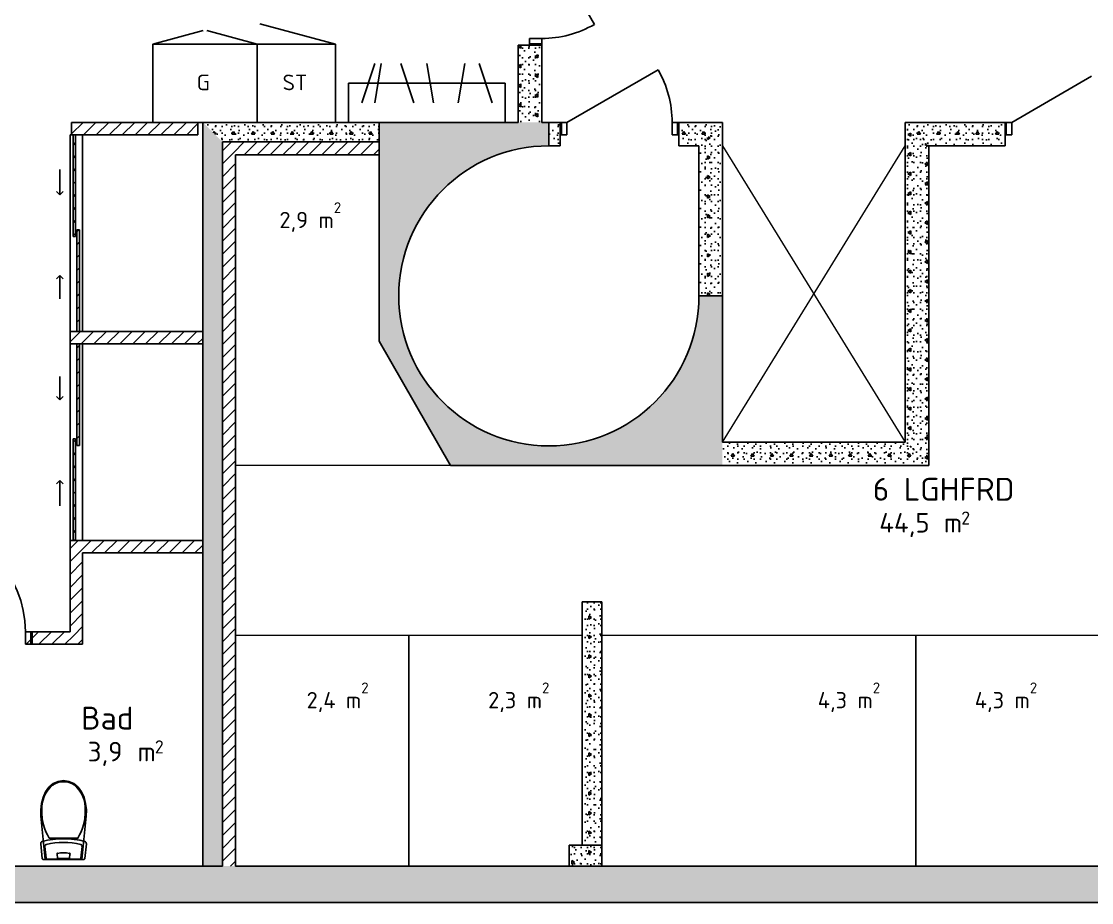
# Model space of a CAD drawing. Header units: metres. Extents: x -0.2 to 76.9, y -5.1 to 21.1.
# Drawn here: x 5.14 to 13.34, y -0.17 to 6.58 of the extents above; entities that cross this region are included whole.
import ezdxf
from ezdxf.enums import TextEntityAlignment as Align

# ---------------------------------------------------------------- set-up
doc = ezdxf.new("R2010")
doc.units = ezdxf.units.M
doc.linetypes.add('DASHED_4', pattern=[7, 4, -3])
for name, color, linetype in [('A-01SB-----', 3, 'Continuous'), ('A-01SC-----', 7, 'Continuous'), ('A-27B------', 7, 'Continuous'), ('A-42-------', 1, 'Continuous'), ('A-46---B---', 1, 'Continuous'), ('A-46---C---', 4, 'DASHED_4'), ('A-A-BIA----', 4, 'DASHED_4')]:
    doc.layers.add(name, color=color, linetype=linetype)
for name, color, linetype, lineweight in [('A-27---MH1-', 8, 'Continuous', 0), ('A-45C---E--', 1, 'Continuous', 0), ('A-A-RUA----', 3, 'Continuous', 0)]:
    doc.layers.add(name, color=color, linetype=linetype, lineweight=lineweight)
doc.styles.add('ISO', font='isocpeur.ttf')
pattern_1 = [(90, (0, 0), (-0.2598076, 0), [0.025, -0.125]), (90, (-0.1299, 0.075), (-0.2598076, 0), [0.025, -0.125]), (150, (0, 0), (0.129904, 0.225), [0.025, -0.125]), (150, (9e-18, 0.15), (0.129904, 0.225), [0.025, -0.125]), (210, (2e-18, 0.025), (-0.129904, 0.225), [0.025, -0.125]), (210, (1e-17, 0.175), (-0.129904, 0.225), [0.025, -0.125]), (90, (-0.025, 2e-18), (-0.05, 0), [0, -0.05, 0, -0.075]), (135, (-0.025, 0.025), (0.03535534, 0.03535534), [0, -0.0375, 0, -0.0625])]
pattern_2 = [(0, (0, 0), (0, 0.6), [])]
pattern_3 = [(0, (0, 0), (0, 0.2598076), [0.025, -0.125]), (0, (0.075, 0.1299), (0, 0.2598076), [0.025, -0.125]), (60, (0, 0), (-0.225, 0.1299038), [0.025, -0.125]), (60, (0.15, 0), (-0.225, 0.1299038), [0.025, -0.125]), (120, (0.025, 0), (0.225, 0.1299038), [0.025, -0.125]), (120, (0.175, 0), (0.225, 0.1299038), [0.025, -0.125]), (0, (0, 0.025), (0, 0.05), [0, -0.05, 0, -0.075]), (45, (0.025, 0.025), (-0.03535534, 0.03535534), [0, -0.0375, 0, -0.0625])]
pattern_4 = [(270, (0, 0), (0.2598076, 0), [0.025, -0.125]), (270, (0.1299, -0.075), (0.2598076, 0), [0.025, -0.125]), (330, (0, 0), (0.129904, 0.225), [0.025, -0.125]), (330, (-3e-17, -0.15), (0.129904, 0.225), [0.025, -0.125]), (30, (-5e-18, -0.025), (-0.129904, 0.225), [0.025, -0.125]), (30, (-3e-17, -0.175), (-0.129904, 0.225), [0.025, -0.125]), (270, (0.025, -5e-18), (0.05, 0), [0, -0.05, 0, -0.075]), (315, (0.025, -0.025), (0.03535534, 0.03535534), [0, -0.0375, 0, -0.0625])]
pattern_5 = [(45, (0, 0), (-0.04949747, 0.04949747), [])]

# ---------------------------------------------------------------- blocks, each defined once
blk = doc.blocks.new('6 LGHFRD_016_7', base_point=(12259.4, 2866.9))
at = {"layer": 'A-A-RUA----', "style": 'ISO'}
for tag, height, p in [('ROOM_NAME', 175, (11659.4, 3082.2)), ('bFrame', 150, (11709.4, 2813)), ('DUMMY_377', 150, (12108.5, 2813)), ('DUMMY_378', 100, (12337.5, 2824.4))]:
    blk.add_attdef(tag, text='', height=height, dxfattribs=at).set_placement(p, align=Align.TOP_LEFT)
blk = doc.blocks.new('Bad_10_29', base_point=(5939.9, 1113))
at = {"layer": 'A-A-RUA----', "style": 'ISO'}
for tag, height, p in [('ROOM_NAME', 175, (5594.8, 1328.4)), ('DUMMY_378', 100, (6159.1, 1070.5)), ('bFrame', 150, (5644.8, 1059.1)), ('DUMMY_377', 150, (5930.1, 1059.1))]:
    blk.add_attdef(tag, text='', height=height, dxfattribs=at).set_placement(p, align=Align.TOP_LEFT)

msp = doc.modelspace()

# ---------------------------------------------------------------- hatches: boundary and pattern name
at = {"layer": 'A-01SB-----', "linetype": 'Continuous'}
h = msp.add_hatch(dxfattribs=at)
h.set_pattern_fill('BRANDSÄKRARE', color=256, scale=0.001, style=0, pattern_type=2)
h.set_pattern_definition(pattern_5)
h.paths.add_polyline_path([(5.5202, 5.7109), (6.4897, 5.7109), (6.4897, 5.8069), (5.5202, 5.8069)])
h = msp.add_hatch(dxfattribs=at)
h.set_pattern_fill('BRANDSÄKRARE', color=256, scale=0.001, style=0, pattern_type=2)
h.set_pattern_definition(pattern_5)
h.paths.add_polyline_path([(6.7772, 0.1069), (6.7772, 5.5569), (6.6772, 5.6569), (6.6772, 0.1069)])
h = msp.add_hatch(dxfattribs=at)
h.set_pattern_fill('BRANDSÄKRARE', color=256, scale=0.001, style=0, pattern_type=2)
h.set_pattern_definition(pattern_5)
h.paths.add_polyline_path([(6.7772, 5.5569), (7.8782, 5.5569), (7.8782, 5.6569), (6.6772, 5.6569)])
h = msp.add_hatch(dxfattribs=at)
h.set_pattern_fill('BRANDSÄKRARE', color=256, scale=0.001, style=0, pattern_type=2)
h.set_pattern_definition(pattern_5)
h.paths.add_polyline_path([(5.5097, 4.1089), (5.6057, 4.1089), (5.6057, 4.2049), (5.5097, 4.2049)])
h = msp.add_hatch(dxfattribs=at)
h.set_pattern_fill('BRANDSÄKRARE', color=256, scale=0.001, style=0, pattern_type=2)
h.set_pattern_definition(pattern_5)
h.paths.add_polyline_path([(5.6057, 4.1089), (6.5272, 4.1089), (6.5272, 4.2049), (5.6057, 4.2049)])
h = msp.add_hatch(dxfattribs=at)
h.set_pattern_fill('BRANDSÄKRARE', color=256, scale=0.001, style=0, pattern_type=2)
h.set_pattern_definition(pattern_5)
h.paths.add_polyline_path([(5.5097, 1.9029), (5.6057, 1.8069), (5.6057, 2.6029), (5.5097, 2.6029)])
h = msp.add_hatch(dxfattribs=at)
h.set_pattern_fill('BRANDSÄKRARE', color=256, scale=0.001, style=0, pattern_type=2)
h.set_pattern_definition(pattern_5)
h.paths.add_polyline_path([(5.6057, 2.5069), (6.5272, 2.5069), (6.5272, 2.6029), (5.6057, 2.6029)])
h = msp.add_hatch(dxfattribs=at)
h.set_pattern_fill('BRANDSÄKRARE', color=256, scale=0.001, style=0, pattern_type=2)
h.set_pattern_definition(pattern_5)
h.paths.add_polyline_path([(5.5097, 1.9029), (5.2197, 1.9029), (5.2197, 1.8069), (5.6057, 1.8069)])
at = {"layer": 'A-01SC-----', "linetype": 'Continuous'}
h = msp.add_hatch(dxfattribs=at)
h.set_pattern_fill('BETONG__STD_', color=256, scale=0.001, style=0, pattern_type=2)
h.set_pattern_definition(pattern_3)
h.paths.add_polyline_path([(76.7562, 0.1069), (0.1962, 0.1069), (0.1962, -0.1731), (76.7562, -0.1731)])
at = {"layer": 'A-27B------', "linetype": 'Continuous'}
h = msp.add_hatch(dxfattribs=at)
h.set_pattern_fill('BETONG__STD_', color=256, scale=0.001, style=0, pattern_type=2)
h.set_pattern_definition(pattern_1)
h.paths.add_polyline_path([(8.9441, 5.8069), (9.1241, 5.8069), (9.1241, 6.3977), (9.0291, 6.3977), (8.9441, 6.3977)])
h = msp.add_hatch(dxfattribs=at)
h.set_pattern_fill('BETONG__STD_', color=256, scale=0.001, style=0, pattern_type=2)
h.set_pattern_definition(pattern_3)
h.paths.add_polyline_path([(7.8782, 5.8069), (6.5272, 5.8069), (6.6772, 5.6569), (7.8782, 5.6569)])
h = msp.add_hatch(dxfattribs=at)
h.set_pattern_fill('BETONG__STD_', color=256, scale=0.001, style=0, pattern_type=2)
h.set_pattern_definition(pattern_1)
h.paths.add_polyline_path([(6.5272, 5.8069), (6.5272, 0.1069), (6.6772, 0.1069), (6.6772, 5.6569)])
h = msp.add_hatch(dxfattribs=at)
h.set_pattern_fill('BETONG__STD_', color=256, scale=0.001, style=0, pattern_type=2)
h.set_pattern_definition([(72.9275, (0, 0), (-0.248359, 0.076275), [0.025, -0.125]), (72.9275, (-0.10216, 0.10983), (-0.248359, 0.076275), [0.025, -0.125]), (132.9275, (0, 0), (0.1902354, 0.176948), [0.025, -0.125]), (132.9275, (0.04404, 0.1434), (0.1902354, 0.176948), [0.025, -0.125]), (192.9275, (0.00734, 0.0239), (-0.0581235, 0.2532225), [0.025, -0.125]), (192.9275, (0.05138, 0.1673), (-0.0581235, 0.2532225), [0.025, -0.125]), (72.9275, (-0.0239, 0.00734), (-0.0477967, 0.0146791), [0, -0.05, 0, -0.075]), (117.9275, (-0.01656, 0.03124), (0.04417705, 0.02341768), [0, -0.0375, 0, -0.0625])])
h.paths.add_polyline_path([(9.1782, 5.6269), (9.1782, 5.8069), (7.8782, 5.8069), (7.8782, 4.1301), (8.4258, 3.1769), (10.5082, 3.1769), (10.5082, 4.4769), (10.3282, 4.4769, -0.414214), (9.1782, 3.3269, -0.414214), (8.0282, 4.4769, -0.414214)])
h = msp.add_hatch(dxfattribs=at)
h.set_pattern_fill('BETONG__STD_', color=256, scale=0.001, style=0, pattern_type=2)
h.set_pattern_definition(pattern_3)
h.paths.add_polyline_path([(9.1782, 5.8069), (9.1782, 5.6269), (9.2644, 5.6269), (9.2644, 5.7119), (9.2644, 5.8069)])
h = msp.add_hatch(dxfattribs=at)
h.set_pattern_fill('BETONG__STD_', color=256, scale=0.001, style=0, pattern_type=2)
h.set_pattern_definition(pattern_3)
h.paths.add_polyline_path([(10.1744, 5.7119), (10.1744, 5.6269), (10.3282, 5.6269), (10.5082, 5.8069), (10.1744, 5.8069)])
h = msp.add_hatch(dxfattribs=at)
h.set_pattern_fill('BETONG__STD_', color=256, scale=0.001, style=0, pattern_type=2)
h.set_pattern_definition(pattern_4)
h.paths.add_polyline_path([(10.5082, 4.4769), (10.5082, 5.8069), (10.3282, 5.6269), (10.3282, 4.4769)])
h = msp.add_hatch(dxfattribs=at)
h.set_pattern_fill('BETONG__STD_', color=256, scale=0.001, style=0, pattern_type=2)
h.set_pattern_definition(pattern_1)
h.paths.add_polyline_path([(11.9082, 5.8069), (11.9082, 3.3569), (12.0882, 3.1769), (12.0882, 5.6269)])
h = msp.add_hatch(dxfattribs=at)
h.set_pattern_fill('BETONG__STD_', color=256, scale=0.001, style=0, pattern_type=2)
h.set_pattern_definition(pattern_3)
h.paths.add_polyline_path([(11.9082, 5.8069), (12.0882, 5.6269), (12.6729, 5.6269), (12.6729, 5.7119), (12.6729, 5.8069)])
h = msp.add_hatch(dxfattribs=at)
h.set_pattern_fill('BRANDSÄKRARE', color=256, scale=0.001, style=0, pattern_type=2)
h.set_pattern_definition(pattern_5)
h.paths.add_polyline_path([(5.5527, 4.9329), (5.5527, 5.7103), (5.5327, 5.7103), (5.5327, 4.9329)])
h = msp.add_hatch(dxfattribs=at)
h.set_pattern_fill('BRANDSÄKRARE', color=256, scale=0.001, style=0, pattern_type=2)
h.set_pattern_definition(pattern_5)
h.paths.add_polyline_path([(5.5827, 4.2049), (5.5827, 4.9829), (5.5627, 4.9829), (5.5627, 4.2049)])
h = msp.add_hatch(dxfattribs=at)
h.set_pattern_fill('BRANDSÄKRARE', color=256, scale=0.001, style=0, pattern_type=2)
h.set_pattern_definition(pattern_5)
h.paths.add_polyline_path([(5.5627, 4.1089), (5.5627, 3.3309), (5.5827, 3.3309), (5.5827, 4.1089)])
h = msp.add_hatch(dxfattribs=at)
h.set_pattern_fill('BRANDSÄKRARE', color=256, scale=0.001, style=0, pattern_type=2)
h.set_pattern_definition(pattern_5)
h.paths.add_polyline_path([(5.5327, 3.3809), (5.5327, 2.6035), (5.5527, 2.6035), (5.5527, 3.3809)])
h = msp.add_hatch(dxfattribs=at)
h.set_pattern_fill('BETONG__STD_', color=256, scale=0.001, style=0, pattern_type=2)
h.set_pattern_definition(pattern_3)
h.paths.add_polyline_path([(11.9082, 3.3569), (10.5082, 3.3569), (10.5082, 3.1769), (12.0882, 3.1769)])
h = msp.add_hatch(dxfattribs=at)
h.set_pattern_fill('BETONG__STD_', color=256, scale=0.001, style=0, pattern_type=2)
h.set_pattern_definition(pattern_4)
h.paths.add_polyline_path([(9.4342, 2.1311), (9.4342, 0.2674), (9.5842, 0.2674), (9.5842, 2.1311)])
h = msp.add_hatch(dxfattribs=at)
h.set_pattern_fill('BETONG__STD_', color=256, scale=0.001, style=0, pattern_type=2)
h.set_pattern_definition(pattern_4)
h.paths.add_polyline_path([(9.3342, 0.2674), (9.3342, 0.1069), (9.5842, 0.1069), (9.5842, 0.2674)])
at = {"layer": 'A-42-------', "linetype": 'Continuous'}
h = msp.add_hatch(dxfattribs=at)
h.set_pattern_fill('FALSAD_PLÅT__LIGGANDE_600', color=256, scale=0.001, style=0, pattern_type=2)
h.set_pattern_definition(pattern_2)
h.paths.add_polyline_path([(9.0291, 6.4497), (9.0291, 6.3977), (9.1241, 6.3977), (9.1241, 6.4497)])
h = msp.add_hatch(dxfattribs=at)
h.set_pattern_fill('FALSAD_PLÅT__LIGGANDE_600', color=256, scale=0.001, style=0, pattern_type=2)
h.set_pattern_definition(pattern_2)
h.paths.add_polyline_path([(9.2644, 5.7119), (9.3164, 5.7119), (9.3164, 5.8069), (9.2644, 5.8069)])
h = msp.add_hatch(dxfattribs=at)
h.set_pattern_fill('FALSAD_PLÅT__LIGGANDE_600', color=256, scale=0.001, style=0, pattern_type=2)
h.set_pattern_definition(pattern_2)
h.paths.add_polyline_path([(10.1224, 5.7119), (10.1744, 5.7119), (10.1744, 5.8069), (10.1224, 5.8069)])
h = msp.add_hatch(dxfattribs=at)
h.set_pattern_fill('FALSAD_PLÅT__LIGGANDE_600', color=256, scale=0.001, style=0, pattern_type=2)
h.set_pattern_definition(pattern_2)
h.paths.add_polyline_path([(12.6729, 5.7119), (12.7249, 5.7119), (12.7249, 5.8069), (12.6729, 5.8069)])
h = msp.add_hatch(dxfattribs=at)
h.set_pattern_fill('BRANDSÄKRARE', color=256, scale=0.001, style=0, pattern_type=2)
h.set_pattern_definition(pattern_5)
h.paths.add_polyline_path([(5.1677, 1.8069), (5.2197, 1.8069), (5.2197, 1.9029), (5.1677, 1.9029)])

# ---------------------------------------------------------------- linework, layer by layer
at = {"layer": 'A-01SB-----'}
msp.add_line((5.2197, 1.9029), (5.2197, 1.8069), dxfattribs=at)
at = {"layer": 'A-01SB-----', "flags": 128}
for points in [[(6.4897, 5.8069), (5.5202, 5.8069)], [(5.5202, 5.8069), (5.5202, 5.7109)], [(6.4897, 5.7109), (6.4897, 5.8069)], [(5.6057, 5.7109), (6.4897, 5.7109)], [(6.6772, 5.6569), (6.6772, 0.1069)], [(7.8782, 5.6569), (6.6772, 5.6569)], [(7.8782, 5.5569), (7.8782, 5.6569)], [(6.7772, 0.1069), (6.7772, 5.5569)], [(6.7772, 5.5569), (7.8782, 5.5569)], [(5.5097, 4.2049), (5.5097, 4.1089)], [(6.5272, 4.2049), (5.6057, 4.2049)], [(6.5272, 4.1089), (6.5272, 4.2049)], [(5.6057, 4.1089), (6.5272, 4.1089)], [(5.5097, 2.6029), (5.5097, 1.9029)], [(6.5272, 2.6029), (5.6057, 2.6029)], [(6.5272, 2.5069), (6.5272, 2.6029)], [(5.6057, 1.8069), (5.6057, 2.5069)], [(5.6057, 2.5069), (6.5272, 2.5069)], [(5.5097, 1.9029), (5.2197, 1.9029)], [(5.2197, 1.8069), (5.6057, 1.8069)]]:
    msp.add_lwpolyline(points, dxfattribs=at)
at = {"layer": 'A-01SC-----', "flags": 128}
for points in [[(6.6772, 0.1069), (0.1962, 0.1069)], [(76.7562, 0.1069), (6.7772, 0.1069)], [(0.1962, -0.1731), (76.7562, -0.1731)]]:
    msp.add_lwpolyline(points, dxfattribs=at)
at = {"layer": 'A-27---MH1-'}
for p, q in [((10.5082, 3.3569), (11.9082, 5.6269)), ((10.5082, 5.6269), (11.9082, 3.3569))]:
    msp.add_line(p, q, dxfattribs=at)
at = {"layer": 'A-27B------'}
for p, q in [((9.0291, 6.3977), (8.9441, 6.3977)), ((9.1241, 6.3977), (9.0291, 6.3977)), ((9.2644, 5.8069), (9.2644, 5.7119)), ((10.1744, 5.8069), (10.1744, 5.7119)), ((12.6729, 5.8069), (12.6729, 5.7119)), ((9.2644, 5.7119), (9.2644, 5.6269)), ((10.1744, 5.7119), (10.1744, 5.6269)), ((12.6729, 5.7119), (12.6729, 5.6269))]:
    msp.add_line(p, q, dxfattribs=at)
at = {"layer": 'A-27B------', "flags": 128}
for points in [[(8.9441, 6.3977), (8.9441, 5.8069)], [(9.1241, 5.8069), (9.1241, 6.3977)], [(7.8782, 5.8069), (6.5272, 5.8069)], [(6.5272, 5.8069), (6.5272, 0.1069)], [(8.9441, 5.8069), (7.8782, 5.8069)], [(7.8782, 5.8069), (7.8782, 4.1301)], [(9.1782, 5.8069), (9.1241, 5.8069)], [(9.1782, 5.6269), (9.1782, 5.8069)], [(9.2644, 5.8069), (9.1782, 5.8069)], [(10.5082, 5.8069), (10.1744, 5.8069)], [(10.5082, 4.4769), (10.5082, 5.8069)], [(11.9082, 5.8069), (11.9082, 3.3569)], [(12.6729, 5.8069), (11.9082, 5.8069)], [(5.5527, 5.7103), (5.5327, 5.7103)], [(5.5327, 5.7103), (5.5327, 4.9329)], [(5.5527, 4.9329), (5.5527, 5.7103)], [(6.6772, 5.6569), (7.8782, 5.6569)], [(6.6772, 0.1069), (6.6772, 5.6569)], [(9.1782, 5.6269), (9.2644, 5.6269)], [(10.1744, 5.6269), (10.3282, 5.6269)], [(10.3282, 5.6269), (10.3282, 4.4769)], [(12.0882, 3.1769), (12.0882, 5.6269)], [(12.0882, 5.6269), (12.6729, 5.6269)], [(5.5327, 4.9329), (5.5527, 4.9329)], [(5.5827, 4.9829), (5.5627, 4.9829)], [(5.5627, 4.9829), (5.5627, 4.2049)], [(5.5827, 4.2049), (5.5827, 4.9829)], [(10.5082, 4.4769), (10.3282, 4.4769)], [(10.5082, 3.3569), (10.5082, 4.4769)], [(5.5627, 4.2049), (5.5827, 4.2049)], [(5.5627, 4.1089), (5.5627, 3.3309)], [(5.5827, 4.1089), (5.5627, 4.1089)], [(5.5827, 3.3309), (5.5827, 4.1089)], [(7.8782, 4.1301), (8.4258, 3.1769)], [(5.5327, 3.3809), (5.5327, 2.6035)], [(5.5527, 3.3809), (5.5327, 3.3809)], [(5.5527, 2.6035), (5.5527, 3.3809)], [(5.5627, 3.3309), (5.5827, 3.3309)], [(11.9082, 3.3569), (10.5082, 3.3569)], [(8.4258, 3.1769), (10.5082, 3.1769)], [(10.5082, 3.1769), (12.0882, 3.1769)], [(5.5327, 2.6035), (5.5527, 2.6035)], [(9.4342, 2.1311), (9.4342, 0.2674)], [(9.5842, 2.1311), (9.4342, 2.1311)], [(9.5842, 0.2674), (9.5842, 2.1311)], [(9.3342, 0.2674), (9.3342, 0.1069)], [(9.5842, 0.2674), (9.3342, 0.2674)], [(9.4342, 0.2674), (9.5842, 0.2674)], [(9.5842, 0.1069), (9.5842, 0.2674)], [(6.5272, 0.1069), (6.6772, 0.1069)], [(9.3342, 0.1069), (9.5842, 0.1069)]]:
    msp.add_lwpolyline(points, dxfattribs=at)
at = {"layer": 'A-27B------'}
for start, end in [(90, 180), (180, 270), (270, 0)]:
    msp.add_arc((9.1782, 4.4769), 1.15, start, end, dxfattribs=at)
at = {"layer": 'A-42-------'}
for p, q in [((9.1241, 7.2557), (9.5271, 6.5577)), ((9.0291, 6.4497), (9.1241, 6.4497)), ((9.0291, 6.3977), (9.0291, 6.4497)), ((9.1241, 6.4077), (9.0291, 6.4077)), ((9.1241, 6.3977), (9.0291, 6.3977)), ((9.1241, 6.3977), (9.0291, 6.3977)), ((9.1241, 6.4497), (9.1241, 6.3977)), ((9.3164, 5.8069), (10.0144, 6.2099)), ((12.7249, 5.8069), (13.3363, 6.1599)), ((9.2644, 5.7119), (9.2644, 5.8069)), ((9.2644, 5.8069), (9.3164, 5.8069)), ((9.2644, 5.8069), (9.2644, 5.7119)), ((9.2744, 5.8069), (9.2744, 5.7119)), ((9.3164, 5.8069), (9.3164, 5.7119)), ((10.1224, 5.7119), (10.1224, 5.8069)), ((10.1224, 5.8069), (10.1744, 5.8069)), ((10.1644, 5.8069), (10.1644, 5.7119)), ((10.1744, 5.8069), (10.1744, 5.7119)), ((10.1744, 5.8069), (10.1744, 5.7119)), ((12.6729, 5.7119), (12.6729, 5.8069)), ((12.6729, 5.8069), (12.7249, 5.8069)), ((12.6729, 5.8069), (12.6729, 5.7119)), ((12.6829, 5.8069), (12.6829, 5.7119)), ((12.7249, 5.8069), (12.7249, 5.7119)), ((5.5097, 5.7109), (5.6057, 5.7109)), ((5.5097, 5.7109), (5.5097, 4.2049)), ((5.6057, 5.7109), (5.6057, 4.2049)), ((9.3164, 5.7119), (9.2644, 5.7119)), ((10.1744, 5.7119), (10.1224, 5.7119)), ((12.7249, 5.7119), (12.6729, 5.7119)), ((5.5097, 4.2049), (5.6057, 4.2049)), ((5.5097, 4.1089), (5.6057, 4.1089)), ((5.5097, 4.1089), (5.5097, 2.6029)), ((5.6057, 4.1089), (5.6057, 2.6029)), ((5.5097, 2.6029), (5.6057, 2.6029)), ((5.1677, 1.8069), (5.1677, 1.9029)), ((5.1677, 1.9029), (5.2197, 1.9029)), ((5.2097, 1.9029), (5.2097, 1.8069)), ((5.2197, 1.9029), (5.2197, 1.8069)), ((5.2197, 1.9029), (5.2197, 1.8069)), ((5.2197, 1.8069), (5.1677, 1.8069))]:
    msp.add_line(p, q, dxfattribs=at)
for centre, start, end in [((9.1241, 7.2557), 270, 300), ((9.3164, 5.8069), 0, 30), ((4.3617, 1.9029), 0, 90)]:
    msp.add_arc(centre, 0.806, start, end, dxfattribs=at)
at = {"layer": 'A-45C---E--'}
for p, q in [((11.9902, 1.8769), (14.3962, 1.8769)), ((11.9902, 0.1069), (11.9902, 1.8769)), ((14.3962, 0.1069), (11.9902, 0.1069))]:
    msp.add_line(p, q, dxfattribs=at)
at = {"layer": 'A-45C---E--', "flags": 128}
for points in [[(6.7772, 5.5569), (7.8782, 5.5569), (7.8782, 4.1301), (8.4258, 3.1769), (6.7772, 3.1769)], [(6.7772, 1.8769), (8.1057, 1.8769), (8.1057, 0.1069), (6.7772, 0.1069)], [(8.1057, 1.8769), (9.4342, 1.8769), (9.4342, 0.2674), (9.3342, 0.2674), (9.3342, 0.1069), (8.1057, 0.1069)], [(9.5846, 1.8769), (11.9902, 1.8769), (11.9902, 0.1069), (9.5846, 0.1069)]]:
    msp.add_lwpolyline(points, close=True, dxfattribs=at)
at = {"layer": 'A-46---B---'}
for p, q in [((7.5441, 6.4069), (6.9645, 6.5622)), ((6.1441, 6.4069), (6.5304, 6.5104)), ((6.9441, 6.4069), (6.5577, 6.5104)), ((6.9441, 6.4069), (6.1441, 6.4069)), ((6.1441, 6.4069), (6.1441, 5.8069)), ((7.5441, 6.4069), (6.9441, 6.4069)), ((6.9441, 6.4069), (6.9441, 5.8069)), ((6.9441, 6.4069), (6.9441, 5.8069)), ((7.5441, 6.4069), (7.5441, 5.8069)), ((7.7441, 5.9569), (7.8441, 6.2569)), ((7.8441, 5.9569), (7.8941, 6.2569)), ((8.1441, 5.9569), (8.0441, 6.2569)), ((8.2941, 5.9569), (8.2441, 6.2569)), ((8.4841, 5.9569), (8.5341, 6.2569)), ((8.7441, 5.9569), (8.6441, 6.2569)), ((8.8441, 6.1069), (7.6441, 6.1069)), ((7.6441, 6.1069), (7.6441, 5.8069)), ((8.8441, 6.1069), (8.8441, 5.8069)), ((6.9441, 5.8069), (6.1441, 5.8069)), ((7.5441, 5.8069), (6.9441, 5.8069)), ((5.3473, 0.7121), (5.3804, 0.739)), ((5.3804, 0.739), (5.4187, 0.756)), ((5.4187, 0.756), (5.4597, 0.7619)), ((5.4597, 0.7619), (5.5008, 0.756)), ((5.4597, 0.7537), (5.4597, 0.7537)), ((5.5008, 0.756), (5.5391, 0.739)), ((5.5391, 0.739), (5.5721, 0.7121)), ((5.3027, 0.6325), (5.3217, 0.6769)), ((5.3217, 0.6769), (5.3473, 0.7121)), ((5.5408, 0.7284), (5.5408, 0.7284)), ((5.5721, 0.7121), (5.5977, 0.6769)), ((5.5977, 0.6769), (5.6167, 0.6325)), ((5.2848, 0.537), (5.2903, 0.5855)), ((5.2903, 0.5855), (5.3027, 0.6325)), ((5.6167, 0.6325), (5.6291, 0.5855)), ((5.6291, 0.5855), (5.6346, 0.537)), ((5.2864, 0.4881), (5.2848, 0.537)), ((5.6346, 0.537), (5.6331, 0.4881)), ((5.3187, 0.1569), (5.2864, 0.4881)), ((5.6331, 0.4881), (5.6007, 0.1569)), ((5.2848, 0.2766), (5.2851, 0.283)), ((5.2965, 0.1642), (5.2848, 0.2766)), ((5.2851, 0.283), (5.2871, 0.2888)), ((5.2871, 0.2888), (5.2906, 0.2933)), ((5.2906, 0.2933), (5.2952, 0.2956)), ((5.2952, 0.2956), (5.336, 0.3049)), ((5.3266, 0.1664), (5.3172, 0.2565)), ((5.336, 0.3049), (5.377, 0.3115)), ((5.4597, 0.3205), (5.3508, 0.3205)), ((5.377, 0.3115), (5.4183, 0.3155)), ((5.4183, 0.3155), (5.4597, 0.3168)), ((5.5686, 0.3205), (5.4597, 0.3205)), ((5.4597, 0.3168), (5.5011, 0.3155)), ((5.5011, 0.3155), (5.5424, 0.3115)), ((5.5424, 0.3115), (5.5835, 0.3049)), ((5.5835, 0.3049), (5.6242, 0.2956)), ((5.6022, 0.2565), (5.5928, 0.1664)), ((5.6346, 0.2766), (5.6229, 0.1642)), ((5.6242, 0.2956), (5.6288, 0.2933)), ((5.6288, 0.2933), (5.6323, 0.2888)), ((5.6323, 0.2888), (5.6343, 0.283)), ((5.6343, 0.283), (5.6346, 0.2766)), ((5.2972, 0.1614), (5.2965, 0.1642)), ((5.4141, 0.1677), (5.4108, 0.1986)), ((5.5032, 0.1652), (5.4163, 0.1652)), ((5.5086, 0.1986), (5.5054, 0.1677)), ((5.6229, 0.1642), (5.6222, 0.1614)), ((5.2986, 0.159), (5.2972, 0.1614)), ((5.3006, 0.1574), (5.2986, 0.159)), ((5.3029, 0.1569), (5.3006, 0.1574)), ((5.6165, 0.1569), (5.3029, 0.1569)), ((5.6007, 0.1569), (5.3187, 0.1569)), ((5.5875, 0.159), (5.332, 0.159)), ((5.6188, 0.1574), (5.6165, 0.1569)), ((5.6208, 0.159), (5.6188, 0.1574)), ((5.6222, 0.1614), (5.6208, 0.159))]:
    msp.add_line(p, q, dxfattribs=at)
for centre, major_axis, ratio, start_param, end_param in [((5.4605, 0.6227), (0.1385, 0), 0.945902, 1.576657, 2.203301), ((5.4589, 0.6227), (0.1385, 0), 0.945902, 0.938292, 1.564935), ((5.5492, 0.5466), (0.2569, 0), 0.945902, 2.296735, 3.197324), ((5.3702, 0.5466), (0.2569, 0), 0.945902, 6.227454, 7.128043), ((5.7178, 0.5236), (0.4253, 0), 0.945902, 3.117977, 3.670997), ((5.2016, 0.5236), (0.4253, 0), 0.945902, 5.753781, 6.306801), ((5.3272, 0.2587), (0, 0.0133), 0.758764, 0.133592, 1.733713), ((5.4597, -0.6412), (0, 0.9299), 0.758764, 6.092316, 6.474054), ((5.5922, 0.2587), (0, 0.0133), 0.758764, 4.549473, 6.149593), ((5.332, 0.1662), (0, 0.00715), 0.758764, 1.54226, 3.128174), ((5.4144, 0.1993), (0, 0.00479), 0.758764, 0.347388, 1.712783), ((5.4597, -0.1134), (0, 0.323), 0.758764, 6.092311, 6.47406), ((5.4163, 0.1681), (0, 0.00292), 0.758764, 1.706766, 3.141416), ((5.5032, 0.1681), (0, 0.00292), 0.758764, 3.141769, 4.576419), ((5.505, 0.1993), (0, 0.00479), 0.758764, 4.570402, 5.935797), ((5.5874, 0.1662), (0, 0.00715), 0.758764, 3.155012, 4.740925)]:
    msp.add_ellipse(centre, major_axis=major_axis, ratio=ratio, start_param=start_param, end_param=end_param, dxfattribs=at)
for p in [(5.3786, 0.7284), (5.2927, 0.5331), (5.6267, 0.5331), (5.3259, 0.2718), (5.5686, 0.3205), (5.5936, 0.2718), (5.6022, 0.2565), (5.3266, 0.1664), (5.4132, 0.2038), (5.4141, 0.1677), (5.5032, 0.1652), (5.5062, 0.2038), (5.5086, 0.1986), (5.5875, 0.159)]:
    msp.add_point(p, dxfattribs=at)
at = {"layer": 'A-46---C---'}
for p, q in [((5.4316, 5.2523), (5.4316, 5.4465)), ((5.4316, 5.2523), (5.4066, 5.2773)), ((5.4316, 5.2523), (5.4566, 5.2773)), ((5.4316, 4.6327), (5.4066, 4.6077)), ((5.4316, 4.6327), (5.4316, 4.455)), ((5.4316, 4.6327), (5.4566, 4.6077)), ((5.4316, 3.6811), (5.4316, 3.8588)), ((5.4316, 3.6811), (5.4066, 3.7061)), ((5.4316, 3.6811), (5.4566, 3.7061)), ((5.4316, 3.0615), (5.4066, 3.0365)), ((5.4316, 3.0615), (5.4316, 2.8673)), ((5.4316, 3.0615), (5.4566, 3.0365))]:
    msp.add_line(p, q, dxfattribs=at)

# ---------------------------------------------------------------- block references
at = {"layer": 'A-A-BIA----'}
ref = msp.add_blockref('6 LGHFRD_016_7', (12.2594, 2.8669), dxfattribs=dict(at, xscale=0.001, yscale=0.001, zscale=0.001))
ref.add_attrib('ROOM_NAME', '6 LGHFRD', dxfattribs={"layer": 'A-A-RUA----', "color": 7, "height": 0.175, "style": 'ISO'}).set_placement((11.6594, 3.0822), align=Align.TOP_LEFT)
ref.add_attrib('bFrame', '44,5', dxfattribs={"layer": 'A-A-RUA----', "color": 7, "height": 0.15, "style": 'ISO'}).set_placement((11.7094, 2.813), align=Align.TOP_LEFT)
ref.add_attrib('DUMMY_377', ' m', dxfattribs={"layer": 'A-A-RUA----', "color": 7, "height": 0.15, "style": 'ISO'}).set_placement((12.1085, 2.813), align=Align.TOP_LEFT)
ref.add_attrib('DUMMY_378', '2', dxfattribs={"layer": 'A-A-RUA----', "color": 7, "height": 0.1, "style": 'ISO'}).set_placement((12.3375, 2.8244), align=Align.TOP_LEFT)
at = {"layer": 'A-A-RUA----'}
ref = msp.add_blockref('Bad_10_29', (5.9399, 1.113), dxfattribs=dict(at, xscale=0.001, yscale=0.001, zscale=0.001))
ref.add_attrib('ROOM_NAME', 'Bad', dxfattribs={"color": 7, "height": 0.175, "style": 'ISO'}).set_placement((5.5948, 1.3284), align=Align.TOP_LEFT)
ref.add_attrib('bFrame', '3,9', dxfattribs={"color": 7, "height": 0.15, "style": 'ISO'}).set_placement((5.6448, 1.0591), align=Align.TOP_LEFT)
ref.add_attrib('DUMMY_377', ' m', dxfattribs={"color": 7, "height": 0.15, "style": 'ISO'}).set_placement((5.9301, 1.0591), align=Align.TOP_LEFT)
ref.add_attrib('DUMMY_378', '2', dxfattribs={"color": 7, "height": 0.1, "style": 'ISO'}).set_placement((6.1591, 1.0705), align=Align.TOP_LEFT)

# ---------------------------------------------------------------- texts
at = {"layer": 'A-45C---E--', "char_height": 0.125, "attachment_point": 7, "style": 'ISO'}
for s, insert in [('{\\fISOCPEUR|b0|i0|c0|p34;2,9 m{\\H0.66x;\\S2^  ;}}', (7.1136, 4.9669)), ('{\\fISOCPEUR|b0|i0|c0|p34;2,4 m{\\H0.66x;\\S2^  ;}}', (7.322, 1.2869)), ('{\\fISOCPEUR|b0|i0|c0|p34;2,3 m{\\H0.66x;\\S2^  ;}}', (8.7126, 1.2869)), ('{\\fISOCPEUR|b0|i0|c0|p34;4,3 m{\\H0.66x;\\S2^  ;}}', (11.2381, 1.2869)), ('{\\fISOCPEUR|b0|i0|c0|p34;4,3 m{\\H0.66x;\\S2^  ;}}', (12.4412, 1.2869))]:
    msp.add_mtext(s, dxfattribs=dict(at, insert=insert))
at = {"layer": 'A-46---B---', "char_height": 0.12, "attachment_point": 4, "style": 'ISO'}
for s, insert in [('\\A1;{\\fISOCPEUR|b0|i0|c0|p34;G}', (6.4799, 6.1128)), ('\\A1;{\\fISOCPEUR|b0|i0|c0|p34;ST}', (7.1382, 6.1128))]:
    msp.add_mtext(s, dxfattribs=dict(at, insert=insert))

doc.saveas('drawing.dxf')
